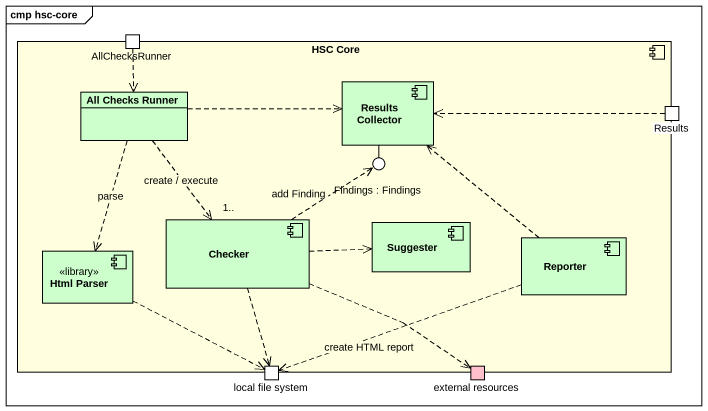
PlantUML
@startuml
mainframe cmp hsc-core
allowmixing
hide circle
hide empty members
component "HSC Core" as HSC_Core #FFFFE0 {
  port AllChecksRunner
  class "All Checks Runner" as All_Checks_Runner #CCFFCC
  component "Results Collector" as Results_Collector #CCFFCC
  port Results
  component Checker #CCFFCC
  component Suggester #CCFFCC
  component Reporter #CCFFCC
  component "Html Parser" as Html_Parser <<library>> #CCFFCC
  port "local file system" as local_file_system
  port "external resources" as external_resources #FFC0CB
}
() "Findings : Findings" as Findings
Results_Collector -- Findings
AllChecksRunner ..> All_Checks_Runner
All_Checks_Runner .right.> Results_Collector
All_Checks_Runner ..> "1.." Checker : create / execute
All_Checks_Runner ..> Html_Parser : parse
Results .left.> Results_Collector
Checker .up.> Findings : add Finding
Checker .right.> Suggester
Checker ..> local_file_system
Checker .right.> external_resources
Reporter .up.> Results_Collector
Reporter .left.> local_file_system : create HTML report
Html_Parser .right.> local_file_system
@enduml
